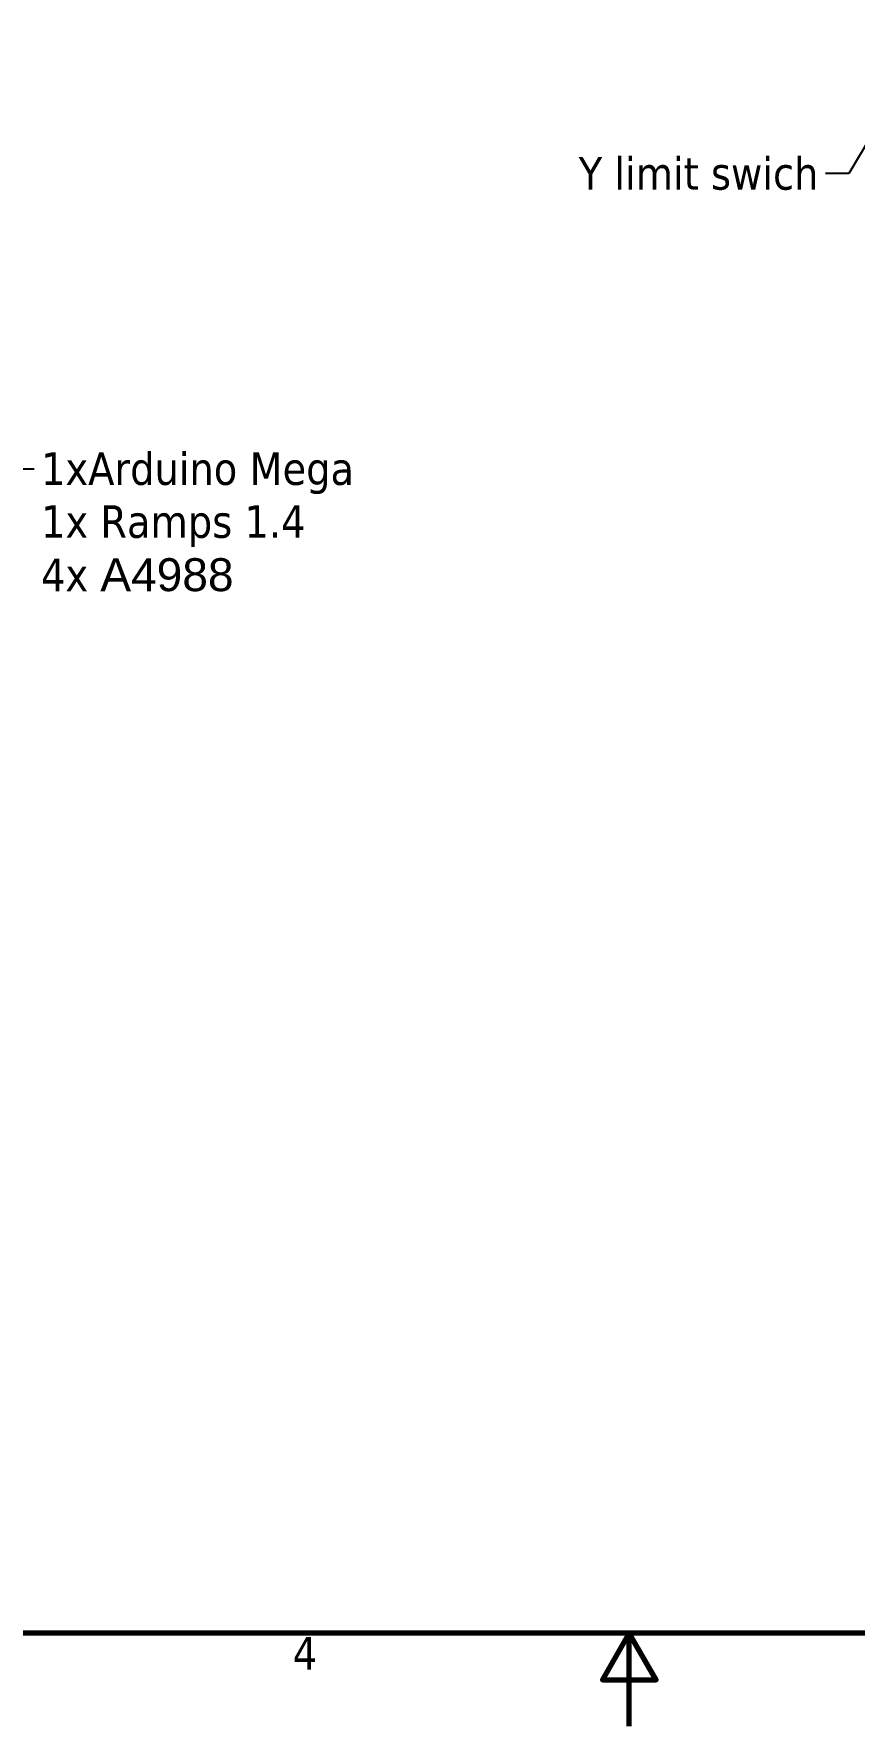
# Model space of a CAD drawing. Header units: millimetres. Extents: x 0 to 2625, y 0 to 1856.
# Drawn here: x 912 to 1464, y 0 to 1139 of the extents above; entities that cross this region are included whole.
import ezdxf

# ---------------------------------------------------------------- set-up
doc = ezdxf.new("R2010")
doc.units = ezdxf.units.MM
doc.header["$LTSCALE"] = 6.25
doc.layers.add('Border (ISO)', color=7, linetype='Continuous', lineweight=70)
doc.layers.add('Symbol (ISO)', color=7, linetype='Continuous', lineweight=25)
doc.styles.add('Note Text (ISO)', font='tahoma.ttf')
doc.dimstyles.new('Default - Method 1b (ISO)$7', dxfattribs={"dimscale": 6.25, "dimtxt": 3.5, "dimasz": 2.5, "dimexe": 3.175, "dimexo": 0, "dimgap": 0.762, "dimtad": 1, "dimtoh": 1, "dimrnd": 1e-08, "dimtxsty": 'Note Text (ISO)', "dimcen": 0.09, "dimdle": 10, "dimclrd": 256, "dimclre": 256, "dimclrt": 256, "dimazin": 2, "dimtfac": 1, "dimtmove": 0, "dimatfit": 3, "dimfxl": 1, "dimtolj": 1, "dimlwd": -1, "dimlwe": -1, "dimarcsym": 0})

# ---------------------------------------------------------------- blocks, each defined once
blk = doc.blocks.new('Borders Default Border')
at = {"layer": 'Border (ISO)', "flags": 128}
for points in [[(10, 10), (10, 287), (410, 287), (410, 10), (10, 10)], [(210, 0), (210, 10), (207.11, 5), (212.89, 5), (210, 10)]]:
    blk.add_lwpolyline(points, dxfattribs=at)
at = {"layer": 'Border (ISO)', "insert": (173.78, 6.1), "char_height": 3.5, "attachment_point": 7, "style": 'Note Text (ISO)'}
blk.add_mtext('4', dxfattribs=at)

msp = doc.modelspace()

# ---------------------------------------------------------------- block references
at = {"xscale": 6.25, "yscale": 6.25, "zscale": 6.25}
msp.add_blockref('Borders Default Border', (0, 0), dxfattribs=at)

# ---------------------------------------------------------------- texts
at = {"layer": 'Symbol (ISO)', "insert": (1439.7, 1056), "char_height": 21.875, "width": 165.357, "attachment_point": 3, "style": 'Note Text (ISO)'}
msp.add_mtext('\\fTahoma|b0|i0;Y limit swich', dxfattribs=at)
at = {"layer": 'Symbol (ISO)', "insert": (916.8, 857.3), "char_height": 21.875, "width": 214.407, "attachment_point": 1, "line_spacing_factor": 0.976722, "style": 'Note Text (ISO)'}
msp.add_mtext('{\\H1x;1xArduino Mega\\P1x Ramps 1.4\\P4x \\fArial|b0|i0|c0|p34;\\H1.01429x;A4988}', dxfattribs=at)

# ---------------------------------------------------------------- leaders
at = {"layer": 'Symbol (ISO)', "annotation_type": 0, "has_hookline": 1}
for points, hookline_direction, text_width in [([(1616.7, 1307.4), (1460.1, 1045.1), (1444.4, 1045.1)], 1, 163.5), ([(737.5, 930.6), (896.4, 846.3), (912.1, 846.3)], 0, 209.2)]:
    msp.add_leader(points, dimstyle='Default - Method 1b (ISO)$7', override={"dimtad": 0}, dxfattribs=dict(at, hookline_direction=hookline_direction, text_width=text_width))

doc.saveas('drawing.dxf')
